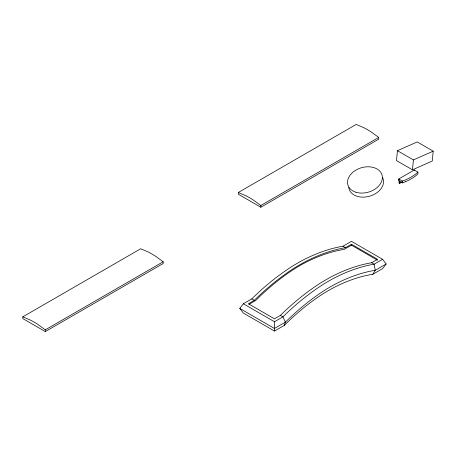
<?xml version="1.0" encoding="UTF-8"?>
<svg xmlns="http://www.w3.org/2000/svg" width="456" height="456" viewBox="0 0 456 456"><rect width="100%" height="100%" fill="white"/><g stroke="black" fill="none" stroke-linecap="round" stroke-linejoin="round"><path stroke-width="0.68" d="M397.432 150.691L396.486 160.586L412.475 169.814L432.254 161.059L433.2 151.17L417.212 141.936L397.432 150.691L413.421 159.925L433.2 151.17M412.475 169.814L413.421 159.925M284.305 325.373L285.41 322.147L288.391 319.223A196.536 113.47 -60 0 1 326.576 289.07L334.077 284.738A196.536 113.47 -60 0 1 372.261 270.801L375.242 270.283L386.181 263.967L382.601 259.31L351.468 241.338L343.003 246.223L340.621 246.639A202.242 116.764 -60 0 0 301.325 260.98L293.487 265.506A202.242 116.764 -60 0 0 254.191 296.537L251.809 298.88L243.344 303.764L239.765 308.421L243.344 313.078L274.472 331.05L284.305 325.373A190.83 110.175 -60 0 1 324.957 292.592L332.116 288.454A190.83 110.175 -60 0 1 372.769 274.301L382.601 268.624L386.181 263.967M372.769 274.301L375.242 270.283L374.137 264.195L371.611 262.741L369.229 263.158A202.242 116.764 -60 0 0 329.933 277.499L322.096 282.025A202.242 116.764 -60 0 0 282.8 313.055L280.417 315.392L274.472 318.824L248.389 303.764L254.328 300.333L256.717 297.996A202.242 116.764 -60 0 1 296.007 266.959L303.844 262.434A202.242 116.764 -60 0 1 343.14 248.092L345.528 247.682L351.468 244.251L377.557 259.31L371.611 262.741M398.761 178.969L414.299 169.997L417.93 172.094L415.889 173.856A47.663 27.52 0 0 1 405.435 179.886L402.392 181.066L398.761 178.969L399.211 182.993L399.769 183.318L401.582 182.269M22.8 316.829L140.682 248.771L148.103 251.946A85.66 49.459 60 0 1 155.764 256.375L163.185 261.761L163.185 263.517L45.309 331.575L22.8 318.579L22.8 316.829L30.221 320.004A85.66 49.459 60 0 1 37.882 324.427L45.309 329.819L45.309 331.575M238.328 192.483L356.21 124.425L363.632 127.606A85.66 49.459 60 0 1 371.292 132.029L378.719 137.421L378.719 139.171L260.838 207.229L238.328 194.239L238.328 192.483L245.75 195.664A85.66 49.459 60 0 1 253.416 200.087L260.838 205.479L260.838 207.229M45.309 329.819L163.185 261.761M260.838 205.479L378.719 137.421M401.628 181.602L399.211 182.993L399.319 181.129L398.761 179.556M248.999 304.346L255.696 300.475A190.83 110.175 -60 0 1 296.349 267.695A138.829 80.153 -60 0 1 303.508 263.557A190.83 110.175 -60 0 1 344.16 249.403L351.468 245.18L377.557 260.245M243.344 303.764L274.472 321.736L282.937 316.852L285.325 314.509A202.242 116.764 -60 0 1 324.615 283.478L332.452 278.952A202.242 116.764 -60 0 1 371.748 264.611L374.137 264.195L382.601 259.31M405.441 181.722L402.392 182.902L399.319 181.129L399.769 183.318M343.003 246.223L345.528 247.682M251.809 298.88L254.328 300.333M280.417 315.392L282.937 316.852L285.41 322.147L274.472 328.462L239.765 308.421M417.93 172.094L417.93 173.93L415.889 175.691A47.663 27.52 0 0 1 405.435 181.722M414.299 169.997L414.299 170.578M402.392 181.066L402.392 182.902M351.468 244.251L351.468 245.18M274.472 321.736L274.472 331.05M382.538 177.407A17.773 12.694 -16.2 0 1 369.787 196.154A17.773 12.694 -16.2 0 1 348.755 187.41M355.874 192.227A17.773 12.694 -16.2 0 0 382.367 177.863A17.773 12.694 -16.2 0 0 356.592 169.712A17.773 12.694 -16.2 0 0 355.874 192.227"/></g></svg>
